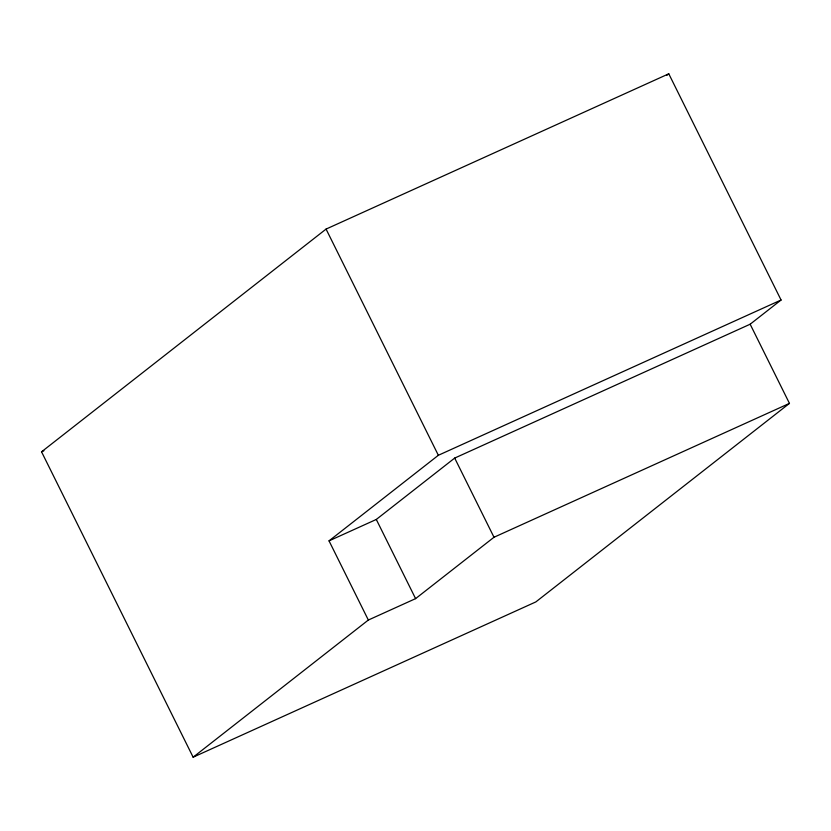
<?xml version="1.0" encoding="UTF-8"?>
<svg xmlns="http://www.w3.org/2000/svg" width="831" height="831" viewBox="0 0 831 831"><rect width="100%" height="100%" fill="white"/><g stroke="black" fill="none" stroke-linecap="round" stroke-linejoin="round"><path stroke-width="1.25" d="M41.55 451.815L326.064 229.086L668.778 73.803L781.067 300.012L750.154 324.215L454.692 458.078L376.298 519.458L329.034 540.867L368.341 620.04L193.135 757.197L41.55 451.815L43.918 450.745M666.742 75.403L668.778 73.803M329.034 540.867L438.353 455.284L781.067 300.012M368.341 620.04L415.593 598.632L493.998 537.252L789.45 403.388L750.154 324.215M789.45 403.388L535.85 601.914L193.135 757.197M454.692 458.078L493.998 537.252M326.064 229.086L438.353 455.284M376.298 519.458L415.593 598.632"/></g></svg>
